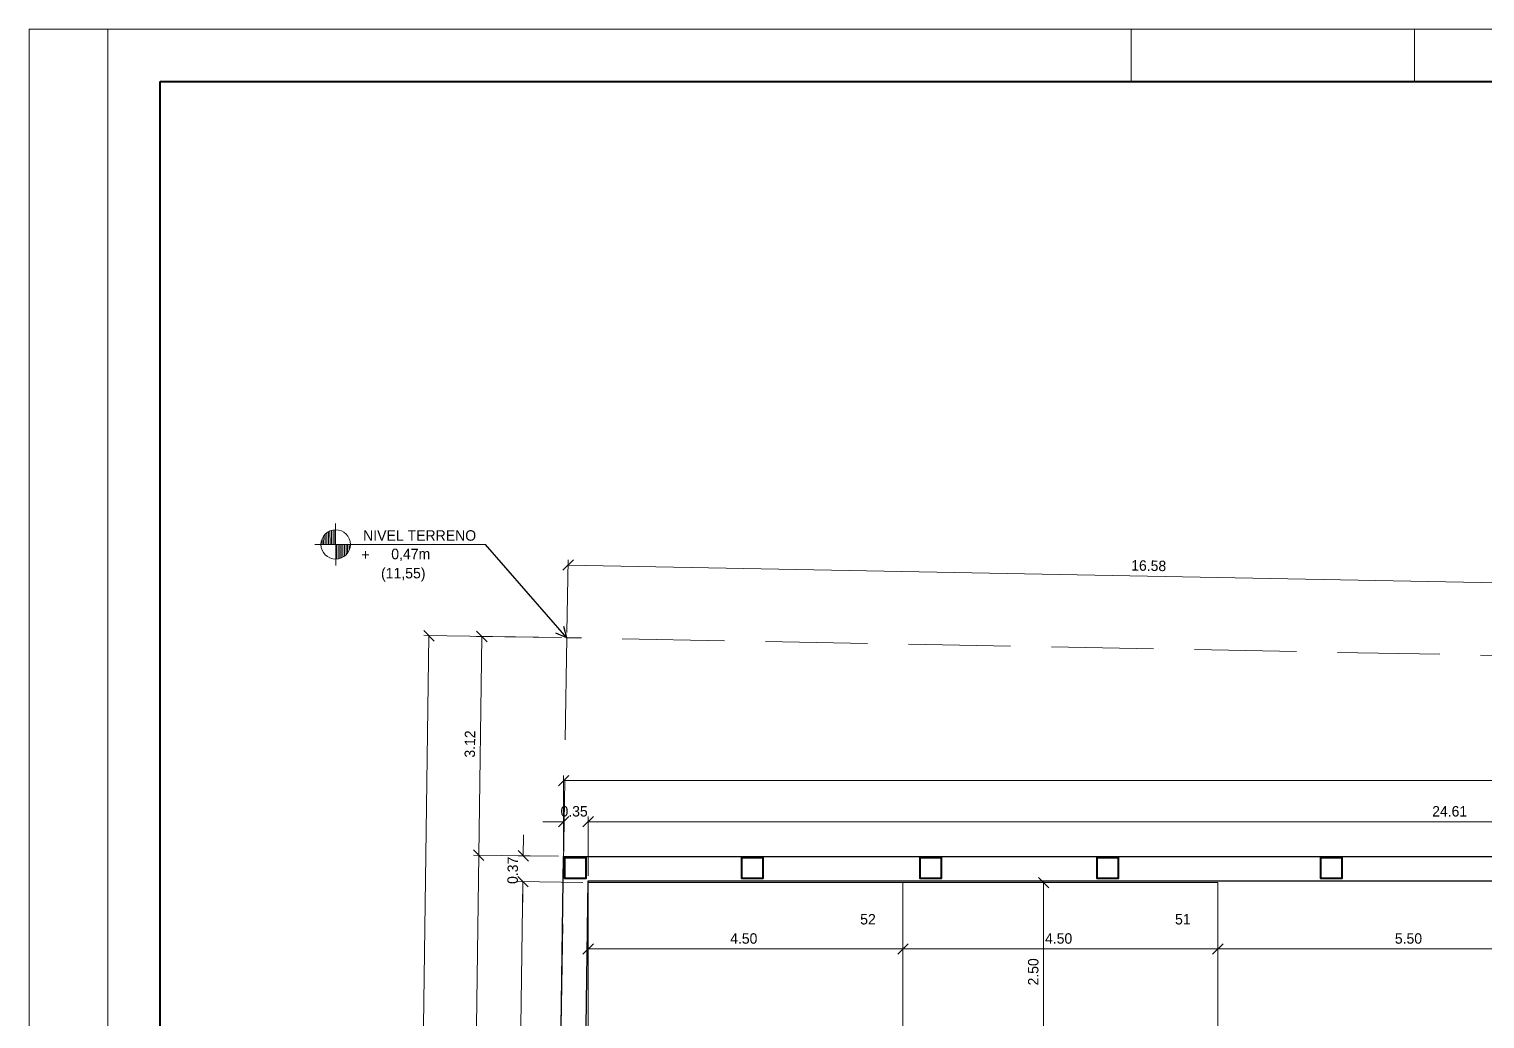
# Model space of a CAD drawing. Header units: metres. Extents: x -5.3 to 83.9, y -21.1 to 42.
# Drawn here: x -5.33 to 15.48, y 27.88 to 42.02 of the extents above; entities that cross this region are included whole.
import ezdxf
from ezdxf.enums import TextEntityAlignment as Align

# ---------------------------------------------------------------- set-up
doc = ezdxf.new("R2010")
doc.units = ezdxf.units.M
doc.header["$MEASUREMENT"] = 0
doc.linetypes.add('DGN Style 3', pattern=[2.04477, 1.46055, -0.58422])
for name, color, linetype, lineweight in [('Level 23', 7, 'Continuous', 0), ('Level 24', 7, 'Continuous', 0), ('Level 28', 7, 'Continuous', 0), ('Level 42', 7, 'Continuous', 0), ('Level 54', 7, 'Continuous', 0), ('Level 63', 7, 'Continuous', 0), ('Level 7', 7, 'Continuous', 0), ('Level 8', 7, 'Continuous', 0)]:
    doc.layers.add(name, color=color, linetype=linetype, lineweight=lineweight)
doc.styles.add('Style-INTL_ENGINEERING', font='INTL_ENGINEERING.shx')
doc.dimstyles.get("Standard").update_dxf_attribs({"dimtxt": 0.18, "dimasz": 0.18, "dimexe": 0.18, "dimexo": 0.0625, "dimgap": 0.09, "dimtad": 0, "dimtih": 1, "dimtoh": 1, "dimdec": 4, "dimzin": 1, "dimdsep": 46, "dimtxsty": 'Standard', "dimcen": 0, "dimadec": 0, "dimazin": 0, "dimtfac": 1, "dimtdec": 4, "dimtofl": 0, "dimtmove": 0, "dimatfit": 3, "dimfxl": 0, "dimtolj": 1, "dimtzin": 1, "dimarcsym": 0})

# ---------------------------------------------------------------- blocks, each defined once
blk = doc.blocks.new('*D46')
at = {"layer": 'Defpoints'}
for p in [(9.175, 29.83), (9.414, 29.83), (9.175, 28.58), (9.414, 27.33)]:
    blk.add_point(p, dxfattribs=at)
at = {"layer": 'Level 23', "color": 2, "linetype": 'Continuous', "lineweight": 0}
for p, q in [((9.1, 29.904), (9.249, 29.755)), ((9.34, 29.83), (9.1, 29.83)), ((9.175, 27.33), (9.175, 29.83)), ((9.249, 27.255), (9.1, 27.404)), ((9.34, 27.33), (9.1, 27.33))]:
    blk.add_line(p, q, dxfattribs=at)
at = {"layer": 'Level 23', "color": 2, "linetype": 'Continuous', "lineweight": 0, "style": 'Style-INTL_ENGINEERING'}
blk.add_text('2.50', height=0.1492, rotation=90, dxfattribs=at).set_placement((9.026, 28.36), align=Align.MIDDLE_LEFT)
blk = doc.blocks.new('_Oblique')
at = {"color": 0, "linetype": 'ByBlock', "lineweight": -2}
blk.add_line((0.5, 0.5), (-0.5, -0.5), dxfattribs=at)
blk = doc.blocks.new('*D57')
at = {"layer": 'Defpoints'}
for p in [(2.358, 33.328), (0.116, 13.564), (-0.158, -6.228), (1.811, -6.255)]:
    blk.add_point(p, dxfattribs=at)
at = {"layer": 'Level 23', "color": 2, "linetype": 'Continuous', "lineweight": 0}
for p, q in [((0.389, 33.356), (-0.158, -6.228)), ((2.284, 33.33), (0.315, 33.357)), ((0.316, 33.431), (0.463, 33.28)), ((1.737, -6.254), (-0.232, -6.227)), ((-0.084, -6.303), (-0.231, -6.152))]:
    blk.add_line(p, q, dxfattribs=at)
at = {"layer": 'Level 23', "color": 2, "linetype": 'Continuous', "lineweight": 0, "style": 'Style-INTL_ENGINEERING'}
blk.add_text('39.59', height=0.1492, rotation=89.2083, dxfattribs=at).set_placement((-0.037, 13.285), align=Align.MIDDLE_LEFT)
blk = doc.blocks.new('*D59')
at = {"layer": 'Defpoints'}
for p in [(2.664, 29.83), (1.543, 16.106), (1.353, 2.369), (2.282, 2.357)]:
    blk.add_point(p, dxfattribs=at)
at = {"layer": 'Level 23', "color": 2, "linetype": 'Continuous', "lineweight": 0}
for p, q in [((1.733, 29.842), (1.353, 2.369)), ((2.59, 29.831), (1.659, 29.844)), ((1.66, 29.918), (1.807, 29.767)), ((2.208, 2.358), (1.279, 2.37)), ((1.427, 2.294), (1.28, 2.445))]:
    blk.add_line(p, q, dxfattribs=at)
at = {"layer": 'Level 23', "color": 2, "linetype": 'Continuous', "lineweight": 0, "style": 'Style-INTL_ENGINEERING'}
blk.add_text('27.48', height=0.1492, rotation=89.2083, dxfattribs=at).set_placement((1.391, 15.828), align=Align.MIDDLE_LEFT)
blk = doc.blocks.new('*D58')
at = {"layer": 'Defpoints'}
for p in [(2.314, 30.204), (1.736, 30.027), (1.733, 29.842), (2.664, 29.83)]:
    blk.add_point(p, dxfattribs=at)
at = {"layer": 'Level 23', "color": 2, "linetype": 'Continuous', "lineweight": 0}
for p, q in [((1.742, 30.511), (1.738, 30.212)), ((2.24, 30.205), (1.664, 30.213)), ((1.812, 30.136), (1.665, 30.288)), ((2.59, 29.831), (1.659, 29.844)), ((1.66, 29.918), (1.807, 29.767)), ((1.729, 29.543), (1.733, 29.842))]:
    blk.add_line(p, q, dxfattribs=at)
at = {"layer": 'Level 23', "color": 2, "linetype": 'Continuous', "lineweight": 0, "style": 'Style-INTL_ENGINEERING'}
blk.add_text('0.37', height=0.1492, rotation=89.2083, dxfattribs=at).set_placement((1.584, 29.81), align=Align.MIDDLE_LEFT)
blk = doc.blocks.new('*D62')
at = {"layer": 'Defpoints'}
for p in [(2.314, 30.204), (0.907, 16.122), (0.712, 2.023), (1.925, 2.007)]:
    blk.add_point(p, dxfattribs=at)
at = {"layer": 'Level 23', "color": 2, "linetype": 'Continuous', "lineweight": 0}
for p, q in [((1.102, 30.221), (0.712, 2.023)), ((1.028, 30.296), (1.175, 30.145)), ((2.24, 30.205), (1.028, 30.222)), ((0.786, 1.948), (0.639, 2.099)), ((1.851, 2.008), (0.638, 2.024))]:
    blk.add_line(p, q, dxfattribs=at)
at = {"layer": 'Level 23', "color": 2, "linetype": 'Continuous', "lineweight": 0, "style": 'Style-INTL_ENGINEERING'}
blk.add_text('28.20', height=0.1492, rotation=89.2083, dxfattribs=at).set_placement((0.754, 15.838), align=Align.MIDDLE_LEFT)
blk = doc.blocks.new('*D61')
at = {"layer": 'Defpoints'}
for p in [(2.358, 33.328), (1.123, 31.783), (1.102, 30.221), (2.314, 30.204)]:
    blk.add_point(p, dxfattribs=at)
at = {"layer": 'Level 23', "color": 2, "linetype": 'Continuous', "lineweight": 0}
for p, q in [((1.071, 33.421), (1.219, 33.27)), ((2.284, 33.33), (1.071, 33.346)), ((1.145, 33.345), (1.102, 30.221)), ((1.175, 30.145), (1.028, 30.296)), ((2.24, 30.205), (1.028, 30.222))]:
    blk.add_line(p, q, dxfattribs=at)
at = {"layer": 'Level 23', "color": 2, "linetype": 'Continuous', "lineweight": 0, "style": 'Style-INTL_ENGINEERING'}
blk.add_text('3.12', height=0.1492, rotation=89.2083, dxfattribs=at).set_placement((0.972, 31.615), align=Align.MIDDLE_LEFT)
blk = doc.blocks.new('*D64')
at = {"layer": 'Defpoints'}
for p in [(2.377, 34.366), (10.665, 34.208), (2.358, 33.328), (18.933, 33.013)]:
    blk.add_point(p, dxfattribs=at)
at = {"layer": 'Level 23', "color": 2, "linetype": 'Continuous', "lineweight": 0}
for p, q in [((2.301, 34.292), (2.454, 34.439)), ((2.359, 33.403), (2.379, 34.44)), ((18.953, 34.051), (2.377, 34.366)), ((19.029, 34.124), (18.877, 33.977)), ((18.935, 33.088), (18.954, 34.125))]:
    blk.add_line(p, q, dxfattribs=at)
at = {"layer": 'Level 23', "color": 2, "linetype": 'Continuous', "lineweight": 0, "style": 'Style-INTL_ENGINEERING'}
blk.add_text('16.58', height=0.1492, rotation=358.9108, dxfattribs=at).set_placement((10.427, 34.362), align=Align.MIDDLE_LEFT)
blk = doc.blocks.new('*D70')
at = {"layer": 'Defpoints'}
for p in [(14.969, 30.699), (27.274, 30.699), (2.664, 29.854), (27.274, 29.854)]:
    blk.add_point(p, dxfattribs=at)
at = {"layer": 'Level 23', "color": 2, "linetype": 'Continuous', "lineweight": 0}
for p, q in [((2.59, 30.624), (2.739, 30.773)), ((2.664, 29.928), (2.664, 30.773)), ((2.664, 30.699), (27.274, 30.699)), ((27.348, 30.773), (27.199, 30.624)), ((27.274, 29.928), (27.274, 30.773))]:
    blk.add_line(p, q, dxfattribs=at)
at = {"layer": 'Level 23', "color": 2, "linetype": 'Continuous', "lineweight": 0, "style": 'Style-INTL_ENGINEERING'}
blk.add_text('24.61', height=0.1492, dxfattribs=at).set_placement((14.728, 30.848), align=Align.MIDDLE_LEFT)
blk = doc.blocks.new('*D69')
at = {"layer": 'Defpoints'}
for p in [(2.489, 30.699), (2.664, 30.699), (2.314, 30.204), (2.664, 29.854)]:
    blk.add_point(p, dxfattribs=at)
at = {"layer": 'Level 23', "color": 2, "linetype": 'Continuous', "lineweight": 0}
for p, q in [((2.015, 30.699), (2.314, 30.699)), ((2.389, 30.773), (2.24, 30.624)), ((2.314, 30.278), (2.314, 30.773)), ((2.59, 30.624), (2.739, 30.773)), ((2.664, 29.928), (2.664, 30.773)), ((2.963, 30.699), (2.664, 30.699))]:
    blk.add_line(p, q, dxfattribs=at)
at = {"layer": 'Level 23', "color": 2, "linetype": 'Continuous', "lineweight": 0, "style": 'Style-INTL_ENGINEERING'}
blk.add_text('0.35', height=0.1492, dxfattribs=at).set_placement((2.27, 30.848), align=Align.MIDDLE_LEFT)
blk = doc.blocks.new('*D75')
at = {"layer": 'Defpoints'}
for p in [(25.361, 31.286), (48.407, 31.286), (2.314, 30.204), (48.407, 30.204)]:
    blk.add_point(p, dxfattribs=at)
at = {"layer": 'Level 23', "color": 2, "linetype": 'Continuous', "lineweight": 0}
for p, q in [((2.24, 31.211), (2.389, 31.36)), ((2.314, 30.278), (2.314, 31.36)), ((2.314, 31.286), (48.407, 31.286)), ((48.481, 31.36), (48.332, 31.211)), ((48.407, 30.278), (48.407, 31.36))]:
    blk.add_line(p, q, dxfattribs=at)
at = {"layer": 'Level 23', "color": 2, "linetype": 'Continuous', "lineweight": 0, "style": 'Style-INTL_ENGINEERING'}
blk.add_text('46.09', height=0.1492, dxfattribs=at).set_placement((25.07, 31.435), align=Align.MIDDLE_LEFT)
blk = doc.blocks.new('*U86')
at = {"layer": 'Level 28', "color": 131, "linetype": 'Continuous', "lineweight": 13}
for p, q in [((-0.92, -0.17), (-0.921, 0.43)), ((-1.114, 0.13), (-1.114, 0.211)), ((-1.093, 0.13), (-1.092, 0.251)), ((-1.069, 0.13), (-1.069, 0.279)), ((-1.047, 0.13), (-1.047, 0.298)), ((-1.024, 0.13), (-1.024, 0.313)), ((-1.001, 0.13), (-1.002, 0.324)), ((-0.979, 0.13), (-0.979, 0.33)), ((-0.957, 0.131), (-0.956, 0.337)), ((-0.934, 0.13), (-0.934, 0.34)), ((-1.221, 0.13), (1.221, 0.13)), ((-0.908, -0.079), (-0.907, 0.13)), ((-0.885, -0.076), (-0.884, 0.13)), ((-0.862, -0.071), (-0.862, 0.13)), ((-0.84, -0.062), (-0.84, 0.13)), ((-0.817, -0.051), (-0.817, 0.13)), ((-0.795, -0.036), (-0.795, 0.13)), ((-0.772, -0.017), (-0.772, 0.13)), ((-0.75, 0.01), (-0.751, 0.13)), ((-0.728, 0.049), (-0.727, 0.13))]:
    blk.add_line(p, q, dxfattribs=at)
blk.add_circle((-0.921, 0.13), 0.21, dxfattribs=at)
at = {"layer": 'Level 28', "color": 131, "linetype": 'Continuous', "lineweight": 13, "style": 'Style-INTL_ENGINEERING'}
for s, height, p in [('NIVEL TERRENO', 0.14999, (1.087, 0.258)), ('+', 0.15, (-0.435, -0.016)), ('0,47m', 0.15, (0.431, -0.006)), ('(11,55)', 0.15, (0.363, -0.28))]:
    blk.add_text(s, height=height, rotation=0.0007, dxfattribs=at).set_placement(p, align=Align.MIDDLE_RIGHT)
blk = doc.blocks.new('TerminatorOpen')
at = {"color": 0, "linetype": 'ByBlock', "lineweight": -2}
for q in [(-1, 0.5), (-1, 0), (-1, -0.5)]:
    blk.add_line((0, 0), q, dxfattribs=at)
blk = doc.blocks.new('*D141')
at = {"layer": 'Defpoints'}
for p in [(11.664, 28.883), (14.414, 28.883), (11.664, 28.145), (17.164, 28.151)]:
    blk.add_point(p, dxfattribs=at)
at = {"layer": 'Level 23', "color": 2, "linetype": 'Continuous', "lineweight": 0}
for p, q in [((11.59, 28.808), (11.739, 28.957)), ((11.664, 28.219), (11.664, 28.957)), ((17.239, 28.957), (17.09, 28.808)), ((17.164, 28.225), (17.164, 28.957)), ((17.164, 28.883), (11.664, 28.883))]:
    blk.add_line(p, q, dxfattribs=at)
at = {"layer": 'Level 23', "color": 2, "linetype": 'Continuous', "lineweight": 0, "style": 'Style-INTL_ENGINEERING'}
blk.add_text('5.50', height=0.1492, rotation=0.0001, dxfattribs=at).set_placement((14.195, 29.031), align=Align.MIDDLE_LEFT)
blk = doc.blocks.new('*D142')
at = {"layer": 'Defpoints'}
for p in [(7.164, 28.883), (9.414, 28.883), (7.164, 28.145), (11.664, 28.145)]:
    blk.add_point(p, dxfattribs=at)
at = {"layer": 'Level 23', "color": 2, "linetype": 'Continuous', "lineweight": 0}
for p, q in [((7.09, 28.808), (7.239, 28.957)), ((7.164, 28.219), (7.164, 28.957)), ((11.739, 28.957), (11.59, 28.808)), ((11.664, 28.219), (11.664, 28.957)), ((11.664, 28.883), (7.164, 28.883))]:
    blk.add_line(p, q, dxfattribs=at)
at = {"layer": 'Level 23', "color": 2, "linetype": 'Continuous', "lineweight": 0, "style": 'Style-INTL_ENGINEERING'}
blk.add_text('4.50', height=0.1492, rotation=0.0001, dxfattribs=at).set_placement((9.195, 29.031), align=Align.MIDDLE_LEFT)
blk = doc.blocks.new('*D143')
at = {"layer": 'Defpoints'}
for p in [(2.664, 28.883), (4.914, 28.883), (2.664, 28.145), (7.164, 28.145)]:
    blk.add_point(p, dxfattribs=at)
at = {"layer": 'Level 23', "color": 2, "linetype": 'Continuous', "lineweight": 0}
for p, q in [((2.59, 28.808), (2.739, 28.957)), ((2.664, 28.219), (2.664, 28.957)), ((7.239, 28.957), (7.09, 28.808)), ((7.164, 28.219), (7.164, 28.957)), ((7.164, 28.883), (2.664, 28.883))]:
    blk.add_line(p, q, dxfattribs=at)
at = {"layer": 'Level 23', "color": 2, "linetype": 'Continuous', "lineweight": 0, "style": 'Style-INTL_ENGINEERING'}
blk.add_text('4.50', height=0.1492, rotation=0.0001, dxfattribs=at).set_placement((4.695, 29.031), align=Align.MIDDLE_LEFT)

msp = doc.modelspace()

# ---------------------------------------------------------------- linework, layer by layer
at = {"layer": 'Level 42', "color": 2, "linetype": 'Continuous', "lineweight": 40, "flags": 128}
for points in [[(2.33, 30.19), (2.63, 30.19), (2.63, 29.89), (2.33, 29.89)], [(4.86, 30.19), (5.16, 30.19), (5.16, 29.89), (4.86, 29.89)], [(7.41, 30.19), (7.71, 30.19), (7.71, 29.89), (7.41, 29.89)], [(9.94, 30.19), (10.24, 30.19), (10.24, 29.89), (9.94, 29.89)], [(13.135, 30.19), (13.435, 30.19), (13.435, 29.89), (13.135, 29.89)]]:
    msp.add_lwpolyline(points, close=True, dxfattribs=at)
at = {"layer": 'Level 54', "color": 131, "linetype": 'DGN Style 3', "lineweight": 0, "flags": 128}
msp.add_lwpolyline([(2.358, 33.328), (1.811, -6.255), (18.717, -6.212), (31.612, -6.518), (38.43, -6.548), (45.404, -6.752), (59.403, -7.053), (58.938, 33.63), (45.693, 33.468), (39.328, 33.473), (32.09, 33.353), (18.933, 33.013)], close=True, dxfattribs=at)
at = {"layer": 'Level 63', "color": 131, "linetype": 'Continuous', "lineweight": 0}
for p, q in [((-4.2, 1.22), (-4.2, 42.021)), ((10.425, 42.02), (10.425, 41.27)), ((14.476, 42.02), (14.476, 41.27))]:
    msp.add_line(p, q, dxfattribs=at)
at = {"layer": 'Level 63', "color": 131, "linetype": 'Continuous', "lineweight": 40}
for p, q in [((-3.45, -20.305), (-3.45, 41.271)), ((-3.45, 41.271), (83.101, 41.27))]:
    msp.add_line(p, q, dxfattribs=at)
at = {"layer": 'Level 63', "color": 131, "linetype": 'Continuous', "lineweight": 0, "flags": 128}
msp.add_lwpolyline([(83.851, 42.02), (-5.325, 42.02), (-5.325, -21.055), (83.851, -21.055)], close=True, dxfattribs=at)
at = {"layer": 'Level 63', "color": 131, "linetype": 'Continuous', "lineweight": 13, "flags": 128}
msp.add_lwpolyline([(75.601, -20.306), (-3.45, -20.306), (-3.45, 41.271), (75.601, 41.271)], close=True, dxfattribs=at)
at = {"layer": 'Level 7', "color": 7, "linetype": 'Continuous', "lineweight": 30}
for p, q in [((2.314, 30.204), (27.725, 30.204)), ((2.282, 2.357), (2.664, 29.854)), ((2.664, 29.854), (48.707, 29.854))]:
    msp.add_line(p, q, dxfattribs=at)
at = {"layer": 'Level 7', "color": 7, "linetype": 'Continuous', "lineweight": 30, "flags": 128}
msp.add_lwpolyline([(59.296, 2.007), (1.925, 2.007), (2.314, 30.204)], dxfattribs=at)
at = {"layer": 'Level 8', "color": 7, "linetype": 'Continuous', "lineweight": 13, "flags": 128}
for points in [[(2.664, 29.83), (2.664, 27.33), (7.164, 27.33), (7.164, 29.83)], [(7.164, 29.83), (7.164, 27.33), (11.664, 27.33), (11.664, 29.83)]]:
    msp.add_lwpolyline(points, close=True, dxfattribs=at)

# ---------------------------------------------------------------- block references
at = {"layer": 'Level 28', "color": 131, "linetype": 'Continuous', "lineweight": 13}
msp.add_blockref('*U86', (-0.023, 34.53), dxfattribs=at)

# ---------------------------------------------------------------- texts
at = {"layer": 'Level 24', "color": 2, "linetype": 'Continuous', "lineweight": 13, "char_height": 0.15, "attachment_point": 5, "line_spacing_factor": 1.200006, "style": 'Style-INTL_ENGINEERING'}
for s, insert in [('52\\P', (6.664, 29.305)), ('51\\P', (11.164, 29.305))]:
    msp.add_mtext(s, dxfattribs=dict(at, insert=insert))

# ---------------------------------------------------------------- dimensions: what is measured, and where the dimension line sits
at = {"layer": 'Level 23', "color": 2, "linetype": 'Continuous', "lineweight": 0}
for base, p1, p2, angle, override, picture, middle in [((2.377, 34.366), (18.933, 33.013), (2.358, 33.328), 178.9108, {"dimtxt": 0.14925, "dimasz": 0.14925, "dimexe": 0.07425, "dimexo": 0.07425, "dimgap": 0.07425, "dimtad": 1, "dimtih": 0, "dimtoh": 0, "dimdec": 2, "dimzin": 3, "dimtxsty": 'Style-INTL_ENGINEERING', "dimblk": 'Oblique', "dimclre": 2, "dimtdec": 2, "dimatfit": 1, "dimtolj": 0, "dimtzin": 3, "dimlwe": 0}, '*D64', (10.665, 34.208)), ((-0.158, -6.228), (2.358, 33.328), (1.811, -6.255), 269.2083, {"dimtxt": 0.14925, "dimasz": 0.14925, "dimexe": 0.07425, "dimexo": 0.07425, "dimgap": 0.07425, "dimtad": 1, "dimtih": 0, "dimtoh": 0, "dimdec": 2, "dimzin": 3, "dimtxsty": 'Style-INTL_ENGINEERING', "dimblk": 'Oblique', "dimclre": 2, "dimtdec": 2, "dimatfit": 1, "dimtolj": 0, "dimtzin": 3, "dimlwe": 0}, '*D57', (0.116, 13.564)), ((1.102, 30.221), (2.358, 33.328), (2.314, 30.204), 269.2083, {"dimtxt": 0.14925, "dimasz": 0.14925, "dimexe": 0.07425, "dimexo": 0.07425, "dimgap": 0.07425, "dimtad": 1, "dimtih": 0, "dimtoh": 0, "dimdec": 2, "dimzin": 3, "dimtxsty": 'Style-INTL_ENGINEERING', "dimblk": 'Oblique', "dimclre": 2, "dimtdec": 2, "dimatfit": 1, "dimtolj": 0, "dimtzin": 3, "dimlwe": 0}, '*D61', (1.123, 31.783)), ((1.733, 29.842), (2.314, 30.204), (2.664, 29.83), 269.2083, {"dimtxt": 0.14925, "dimasz": 0.14925, "dimexe": 0.07425, "dimexo": 0.07425, "dimgap": 0.07425, "dimtad": 1, "dimtih": 0, "dimtoh": 0, "dimdec": 2, "dimzin": 3, "dimtxsty": 'Style-INTL_ENGINEERING', "dimblk": 'Oblique', "dimclre": 2, "dimtdec": 2, "dimatfit": 1, "dimtolj": 0, "dimtzin": 3, "dimlwe": 0}, '*D58', (1.736, 30.027)), ((0.712, 2.023), (2.314, 30.204), (1.925, 2.007), 269.2083, {"dimtxt": 0.14925, "dimasz": 0.14925, "dimexe": 0.07425, "dimexo": 0.07425, "dimgap": 0.07425, "dimtad": 1, "dimtih": 0, "dimtoh": 0, "dimdec": 2, "dimzin": 3, "dimtxsty": 'Style-INTL_ENGINEERING', "dimblk": 'Oblique', "dimclre": 2, "dimtdec": 2, "dimatfit": 1, "dimtolj": 0, "dimtzin": 3, "dimlwe": 0}, '*D62', (0.907, 16.122)), ((1.353, 2.369), (2.664, 29.83), (2.282, 2.357), 269.2083, {"dimtxt": 0.14925, "dimasz": 0.14925, "dimexe": 0.07425, "dimexo": 0.07425, "dimgap": 0.07425, "dimtad": 1, "dimtih": 0, "dimtoh": 0, "dimdec": 2, "dimzin": 3, "dimtxsty": 'Style-INTL_ENGINEERING', "dimblk": 'Oblique', "dimclre": 2, "dimtdec": 2, "dimatfit": 1, "dimtolj": 0, "dimtzin": 3, "dimlwe": 0}, '*D59', (1.543, 16.106)), ((9.175, 29.83), (9.414, 27.33), (9.414, 29.83), 90, {"dimtxt": 0.14925, "dimasz": 0.14925, "dimexe": 0.07425, "dimexo": 0.07425, "dimgap": 0.07425, "dimtad": 1, "dimtih": 0, "dimtoh": 0, "dimdec": 2, "dimzin": 3, "dimtxsty": 'Style-INTL_ENGINEERING', "dimblk": 'Oblique', "dimclre": 2, "dimtdec": 2, "dimatfit": 1, "dimtolj": 0, "dimtzin": 3, "dimlwe": 0}, '*D46', (9.175, 28.58)), ((2.664, 28.883), (7.164, 28.145), (2.664, 28.145), 180.0001, {"dimtxt": 0.14925, "dimasz": 0.14925, "dimexe": 0.07425, "dimexo": 0.07425, "dimgap": 0.07425, "dimtad": 1, "dimtih": 0, "dimtoh": 0, "dimdec": 2, "dimzin": 7, "dimtxsty": 'Style-INTL_ENGINEERING', "dimblk": 'Oblique', "dimclre": 2, "dimtdec": 2, "dimatfit": 1, "dimtolj": 0, "dimtzin": 7, "dimlwe": 0}, '*D143', (4.914, 28.883)), ((7.164, 28.883), (11.664, 28.145), (7.164, 28.145), 180.0001, {"dimtxt": 0.14925, "dimasz": 0.14925, "dimexe": 0.07425, "dimexo": 0.07425, "dimgap": 0.07425, "dimtad": 1, "dimtih": 0, "dimtoh": 0, "dimdec": 2, "dimzin": 7, "dimtxsty": 'Style-INTL_ENGINEERING', "dimblk": 'Oblique', "dimclre": 2, "dimtdec": 2, "dimatfit": 1, "dimtolj": 0, "dimtzin": 7, "dimlwe": 0}, '*D142', (9.414, 28.883)), ((11.664, 28.883), (17.164, 28.151), (11.664, 28.145), 180.0001, {"dimtxt": 0.14925, "dimasz": 0.14925, "dimexe": 0.07425, "dimexo": 0.07425, "dimgap": 0.07425, "dimtad": 1, "dimtih": 0, "dimtoh": 0, "dimdec": 2, "dimzin": 7, "dimtxsty": 'Style-INTL_ENGINEERING', "dimblk": 'Oblique', "dimclre": 2, "dimtdec": 2, "dimatfit": 1, "dimtolj": 0, "dimtzin": 7, "dimlwe": 0}, '*D141', (14.414, 28.883))]:
    dim = msp.add_linear_dim(base=base, p1=p1, p2=p2, angle=angle, dimstyle='Standard', override=override, dxfattribs=at)
    dim.commit()
    dim.dimension.update_dxf_attribs({"geometry": picture, "text_midpoint": middle})
for base, p1, p2, picture, middle in [((48.407, 31.286), (2.314, 30.204), (48.407, 30.204), '*D75', (25.361, 31.286)), ((2.664, 30.699), (2.314, 30.204), (2.664, 29.854), '*D69', (2.489, 30.699)), ((27.274, 30.699), (2.664, 29.854), (27.274, 29.854), '*D70', (14.969, 30.699))]:
    dim = msp.add_linear_dim(base=base, p1=p1, p2=p2, dimstyle='Standard', override={"dimtxt": 0.14925, "dimasz": 0.14925, "dimexe": 0.07425, "dimexo": 0.07425, "dimgap": 0.07425, "dimtad": 1, "dimtih": 0, "dimtoh": 0, "dimdec": 2, "dimzin": 3, "dimtxsty": 'Style-INTL_ENGINEERING', "dimblk": 'Oblique', "dimclre": 2, "dimtdec": 2, "dimatfit": 1, "dimtolj": 0, "dimtzin": 3, "dimlwe": 0}, dxfattribs=at)
    dim.commit()
    dim.dimension.update_dxf_attribs({"geometry": picture, "text_midpoint": middle})

# ---------------------------------------------------------------- leaders
at = {"layer": 'Level 28', "color": 131, "linetype": 'Continuous', "lineweight": 13}
msp.add_leader([(2.358, 33.328), (1.198, 34.659)], dimstyle='Standard', override={"dimtxt": 0.14925, "dimasz": 0.14925, "dimgap": 0, "dimtad": 1, "dimtxsty": 'Style-INTL_ENGINEERING', "dimldrblk": 'TerminatorOpen'}, dxfattribs=at)

doc.saveas('drawing.dxf')
